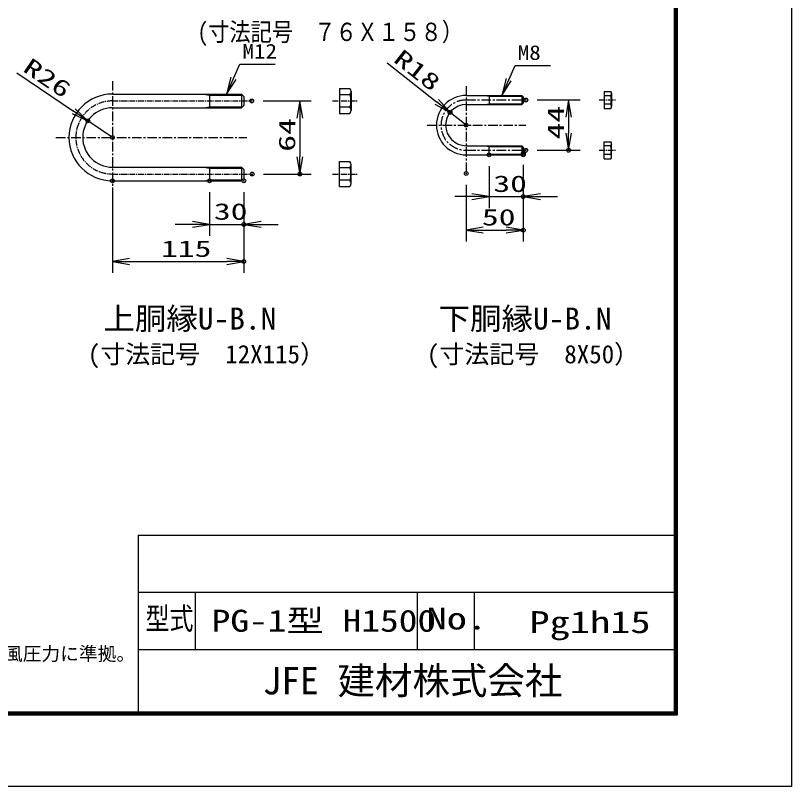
# Model space of a CAD drawing. Units: millimetres, scale not verified, with parts at other scales. Extents: x -4455 to 4455, y -3150 to 3150.
# Drawn here: x 2418 to 4455, y -3150 to -1125 of the extents above; entities that cross this region are included whole.
import ezdxf
from ezdxf.enums import TextEntityAlignment as Align

# ---------------------------------------------------------------- set-up
doc = ezdxf.new("R2010")
doc.units = ezdxf.units.MM
doc.header["$LTSCALE"] = 20
doc.header["$PDMODE"] = 32
doc.header["$PDSIZE"] = 10
doc.linetypes.add('USER1', pattern=[2, 1.25, -0.25, 0.25, -0.25])
doc.linetypes.add('USER3', pattern=[1.125, 0.75, -0.125, 0.125, -0.125])
for name, color, linetype, lineweight in [('0-2_0', 7, 'Continuous', 25), ('0-4_EXTCNT-L', 4, 'Continuous', 25), ('0-5_DEFPOINTS', 7, 'Continuous', 25), ('0-7_WAKU', 7, 'Continuous', 25), ('0-9_D-TTL-TXT', 2, 'Continuous', 25)]:
    doc.layers.add(name, color=color, linetype=linetype, lineweight=lineweight)
doc.styles.add('ＭＳ ゴシック', font='')
doc.styles.get('ＭＳ ゴシック').set_extended_font_data('MS Gothic')

# ---------------------------------------------------------------- blocks, each defined once
blk = doc.blocks.new('DARROWS')
at = {"layer": '0-2_0', "color": 2}
blk.add_line((0, 0), (-19.982, 0), dxfattribs=at)
blk.add_lwpolyline([(-20, -3.333), (0, 0), (-20, 3.333)], dxfattribs=at)

msp = doc.modelspace()

# ---------------------------------------------------------------- linework, layer by layer
at = {"layer": '0-2_0', "color": 4, "linetype": 'USER1'}
for p, q in [((2672.56, -1297.15), (2672.56, -1635.13)), ((3601.1, -1310.8), (3601.1, -1539.89)), ((3601.1, -1346.95), (3757.58, -1346.95)), ((3498.95, -1412.95), (3757.58, -1412.95)), ((2524.32, -1445.39), (3025.14, -1445.39)), ((3601.1, -1478.95), (3757.58, -1478.95))]:
    msp.add_line(p, q, dxfattribs=at)
at = {"layer": '0-2_0'}
for p, q in [((3268.82, -1316.54), (3268.82, -1382.24)), ((3268.82, -1316.54), (3295.82, -1316.54)), ((2672.56, -1331.39), (3011.56, -1331.39)), ((2912.56, -1331.39), (2927.56, -1334.24)), ((2927.56, -1331.39), (2927.56, -1367.39)), ((2927.56, -1334.24), (3014.41, -1334.24)), ((3011.56, -1331.39), (3011.56, -1367.39)), ((3017.56, -1337.39), (3011.56, -1331.39)), ((3017.56, -1337.39), (3017.56, -1361.39)), ((3295.82, -1332.96), (3268.82, -1332.96)), ((3298.82, -1324.54), (3298.82, -1374.24)), ((3601.1, -1334.95), (3747.5, -1334.95)), ((3661.1, -1334.95), (3661.1, -1358.95)), ((3747.5, -1334.95), (3747.5, -1358.95)), ((3751.1, -1338.55), (3747.5, -1334.95)), ((3751.1, -1338.55), (3751.1, -1355.35)), ((3963.17, -1324.45), (3963.17, -1369.45)), ((3963.17, -1324.45), (3980.57, -1324.45)), ((3980.57, -1335.7), (3963.17, -1335.7)), ((3982.67, -1329.18), (3982.67, -1363.88)), ((2912.56, -1367.39), (2927.56, -1364.54)), ((2927.56, -1364.54), (3014.41, -1364.54)), ((3011.56, -1367.39), (3017.56, -1361.39)), ((3601.1, -1358.95), (3747.5, -1358.95)), ((3650, -1358.95), (3661.1, -1356.85)), ((3661.1, -1356.85), (3749.6, -1356.85)), ((3747.5, -1358.95), (3751.1, -1355.35)), ((3980.57, -1358.2), (3963.17, -1358.2)), ((2672.56, -1367.39), (3011.56, -1367.39)), ((3295.82, -1365.81), (3268.82, -1365.81)), ((3268.82, -1382.24), (3295.82, -1382.24)), ((3963.17, -1369.45), (3980.57, -1369.45)), ((3963.17, -1456.45), (3980.57, -1456.45)), ((3963.17, -1501.45), (3963.17, -1456.45)), ((3982.67, -1496.71), (3982.67, -1462.01)), ((3601.1, -1466.95), (3747.5, -1466.95)), ((3650, -1466.95), (3661.1, -1469.05)), ((3661.1, -1490.95), (3661.1, -1466.95)), ((3661.1, -1469.05), (3749.6, -1469.05)), ((3747.5, -1466.95), (3747.5, -1490.95)), ((3751.1, -1470.55), (3747.5, -1466.95)), ((3751.1, -1470.55), (3751.1, -1487.35)), ((3980.57, -1467.7), (3963.17, -1467.7)), ((3601.1, -1490.95), (3747.5, -1490.95)), ((3650, -1490.95), (3661.1, -1488.85)), ((3661.1, -1488.85), (3749.6, -1488.85)), ((3747.5, -1490.95), (3751.1, -1487.35)), ((3980.57, -1490.2), (3963.17, -1490.2)), ((3963.17, -1501.45), (3980.57, -1501.45)), ((2672.56, -1523.39), (3011.56, -1523.39)), ((2912.56, -1523.39), (2927.56, -1526.24)), ((2927.56, -1523.39), (2927.56, -1559.39)), ((2927.56, -1526.24), (3014.41, -1526.24)), ((3011.56, -1523.39), (3011.56, -1559.39)), ((3017.56, -1529.39), (3011.56, -1523.39)), ((3268.82, -1508.54), (3295.82, -1508.54)), ((3268.82, -1574.24), (3268.82, -1508.54)), ((3295.82, -1524.96), (3268.82, -1524.96)), ((3298.82, -1566.24), (3298.82, -1516.54)), ((3017.56, -1529.39), (3017.56, -1553.39)), ((2672.56, -1559.39), (3011.56, -1559.39)), ((2912.56, -1559.39), (2927.56, -1556.54)), ((2927.56, -1556.54), (3014.41, -1556.54)), ((3011.56, -1559.39), (3017.56, -1553.39)), ((3295.82, -1557.81), (3268.82, -1557.81)), ((3268.82, -1574.24), (3295.82, -1574.24))]:
    msp.add_line(p, q, dxfattribs=at)
at = {"layer": '0-2_0', "color": 4, "linetype": 'USER3'}
for p, q in [((2672.56, -1349.39), (3038.23, -1349.39)), ((3250.29, -1349.39), (3315.97, -1349.39)), ((3950.41, -1346.95), (3995, -1346.95)), ((3950.41, -1478.95), (3995, -1478.95)), ((2672.56, -1541.39), (3039.19, -1541.39)), ((3250.29, -1541.39), (3315.97, -1541.39))]:
    msp.add_line(p, q, dxfattribs=at)
at = {"layer": '0-2_0'}
msp.add_lwpolyline([(3650, -1334.95), (3661.1, -1337.05), (3749.6, -1337.05)], dxfattribs=at)
for centre, radius, start, end in [((3286.09, -1324.75), 12.73, 319.84395, 40.15605), ((2672.56, -1445.39), 114, 90, 270), ((3252.36, -1349.39), 46.46, 339.29823, 20.70177), ((3601.1, -1412.95), 78, 90, 270), ((3951.48, -1346.95), 31.18, 338.85295, 21.14705), ((3974.27, -1330.07), 8.44, 318.21899, 41.78101), ((3601.1, -1412.95), 54, 90, 270), ((3974.09, -1363.82), 8.58, 319.0514, 40.9486), ((2672.56, -1445.39), 78, 90, 270), ((3286.09, -1374.03), 12.73, 319.84395, 40.15605), ((3974.09, -1462.07), 8.58, 319.0514, 40.9486), ((3951.48, -1478.95), 31.18, 338.85295, 21.14705), ((3974.27, -1495.82), 8.44, 318.21899, 41.78101), ((3286.09, -1516.75), 12.73, 319.84395, 40.15605), ((3252.36, -1541.39), 46.46, 339.29823, 20.70177), ((3286.09, -1566.03), 12.73, 319.84395, 40.15605)]:
    msp.add_arc(centre, radius, start, end, dxfattribs=at)
at = {"layer": '0-2_0', "color": 4, "linetype": 'USER3'}
msp.add_arc((2672.56, -1445.39), 96, 90, 270, dxfattribs=at)
at = {"layer": '0-2_0', "color": 4, "linetype": 'USER1'}
msp.add_arc((3601.1, -1412.95), 66, 90, 270, dxfattribs=at)
at = {"layer": '0-4_EXTCNT-L'}
for p, q in [((2990.21, -1290.3), (3006.95, -1252.8)), ((3006.95, -1252.8), (3099.58, -1252.8)), ((3712.69, -1293.85), (3729.43, -1256.36)), ((3729.43, -1256.36), (3822.06, -1256.36))]:
    msp.add_line(p, q, dxfattribs=at)
at = {"layer": '0-4_EXTCNT-L', "color": 2}
for p, q in [((3393.88, -1249.38), (3523.39, -1351.61)), ((2421.62, -1275.58), (2570.69, -1376.46)), ((3601.1, -1412.95), (3558.72, -1379.49)), ((2672.56, -1445.39), (2607.96, -1401.68)), ((3164.51, -1394.39), (3164.51, -1496.39)), ((3870.06, -1391.95), (3870.06, -1433.95)), ((3616.1, -1600.64), (3571.1, -1600.64)), ((3661.1, -1600.64), (3751.1, -1600.64)), ((3796.1, -1600.64), (3841.1, -1600.64)), ((2882.56, -1673.56), (2837.56, -1673.56)), ((2927.56, -1673.56), (3017.56, -1673.56)), ((3062.56, -1673.56), (3107.56, -1673.56)), ((3646.1, -1688.67), (3706.1, -1688.67)), ((2717.56, -1771.15), (2972.56, -1771.15))]:
    msp.add_line(p, q, dxfattribs=at)
at = {"layer": '0-4_EXTCNT-L', "color": 1}
for p, q in [((3068.23, -1349.39), (3194.51, -1349.39)), ((3787.58, -1346.95), (3900.06, -1346.95)), ((3787.58, -1478.95), (3900.06, -1478.95)), ((3661.1, -1520.95), (3661.1, -1630.64)), ((3751.1, -1517.35), (3751.1, -1718.67)), ((3751.1, -1520.95), (3751.1, -1630.64)), ((3069.19, -1541.39), (3194.51, -1541.39)), ((3601.1, -1569.89), (3601.1, -1718.67)), ((2672.56, -1589.39), (2672.56, -1801.15)), ((2927.56, -1589.39), (2927.56, -1703.56)), ((3017.56, -1589.39), (3017.56, -1703.56)), ((3017.56, -1589.39), (3017.56, -1801.15))]:
    msp.add_line(p, q, dxfattribs=at)
at = {"layer": '0-5_DEFPOINTS'}
for p in [(3757.58, -1346.95), (3038.23, -1349.39), (3558.72, -1379.49), (2607.96, -1401.68), (3601.1, -1412.95), (2672.56, -1445.39), (3661.1, -1490.95), (3751.1, -1487.35), (3751.1, -1490.95), (3757.58, -1478.95), (3870.06, -1478.95), (3039.19, -1541.39), (3164.51, -1541.39), (3601.1, -1539.89), (2672.56, -1559.39), (2927.56, -1559.39), (3017.56, -1559.39), (3751.1, -1600.64), (3017.56, -1673.56), (3751.1, -1688.67), (3017.56, -1771.15)]:
    msp.add_point(p, dxfattribs=at)
at = {"layer": '0-7_WAKU'}
for p, q in [((2739.89, -2490), (2739.89, -2955)), ((2739.89, -2490), (4147.5, -2490)), ((2739.89, -2640), (4147.5, -2640)), ((2889.89, -2640), (2889.89, -2790)), ((3472.5, -2640), (3472.5, -2790)), ((3622.5, -2640), (3622.5, -2790)), ((2739.89, -2790), (4147.5, -2790))]:
    msp.add_line(p, q, dxfattribs=at)
at = {"layer": '0-7_WAKU', "color": 3}
msp.add_lwpolyline([(-4455, 3150), (4455, 3150), (4455, -3150), (-4455, -3150)], close=True, dxfattribs=at)
at = {"layer": '0-7_WAKU'}
for points in [[(-4155, 2962.5), (4155, 2962.5), (4155, -2962.5), (-4155, -2962.5)], [(-4153.13, 2960.62), (4153.12, 2960.62), (4153.12, -2960.63), (-4153.13, -2960.63)], [(-4151.25, 2958.75), (4151.25, 2958.75), (4151.25, -2958.75), (-4151.25, -2958.75)], [(-4149.38, 2956.87), (4149.37, 2956.87), (4149.37, -2956.88), (-4149.38, -2956.88)], [(-4147.5, 2955), (4147.5, 2955), (4147.5, -2955), (-4147.5, -2955)]]:
    msp.add_lwpolyline(points, close=True, dxfattribs=at)

# ---------------------------------------------------------------- block references
at = {"layer": '0-4_EXTCNT-L', "xscale": 2.25, "yscale": 2.25}
for p, rotation in [((2971.86, -1331.39), 245.94158), ((3694.34, -1334.95), 245.94158), ((3164.51, -1349.39), 90), ((3558.72, -1379.49), 321.71458), ((3870.06, -1346.95), 90), ((2607.96, -1401.68), 325.91544), ((3870.06, -1478.95), 270), ((3164.51, -1541.39), 270), ((3751.1, -1600.64), 180), ((3017.56, -1673.56), 180), ((3601.1, -1688.67), 180), ((2672.56, -1771.15), 180)]:
    msp.add_blockref('DARROWS', p, dxfattribs=dict(at, rotation=rotation))
for p in [(3661.1, -1600.64), (2927.56, -1673.56), (3751.1, -1688.67), (3017.56, -1771.15)]:
    msp.add_blockref('DARROWS', p, dxfattribs=at)

# ---------------------------------------------------------------- texts
at = {"layer": '0-4_EXTCNT-L', "style": 'ＭＳ ゴシック'}
for s, height, width, p in [('(寸法記号\u3000７６Ｘ１５８）', 48.11, 0.85, (2895.81, -1206.51)), ('M12', 38.48, 1.15, (3014.15, -1249.63)), ('M8', 38.48, 1.15, (3736.63, -1253.19)), ('上胴縁U-B.N', 57.73, 1.05, (2648.66, -1967.19)), ('下胴縁U-B.N', 57.73, 1.05, (3528.49, -1967.19))]:
    msp.add_text(s, height=height, dxfattribs=dict(at, width=width)).set_placement(p, align=Align.BOTTOM_LEFT)
at = {"layer": '0-4_EXTCNT-L', "color": 3, "style": 'ＭＳ ゴシック', "width": 1.5}
for s, rotation, p in [('R18', 321.715, (3399.26, -1254.67)), ('R26', 325.915, (2427.36, -1280.47)), ('44', 90, (3870.88, -1450.45)), ('64', 90, (3165.34, -1482.89))]:
    msp.add_text(s, height=43.26, rotation=rotation, dxfattribs=at).set_placement(p, align=Align.BOTTOM_LEFT)
for s, p in [('30', (3672.35, -1601.47)), ('30', (2938.81, -1674.39)), ('50', (3642.35, -1689.5)), ('115', (2800.06, -1771.98))]:
    msp.add_text(s, height=43.26, dxfattribs=at).set_placement(p, align=Align.BOTTOM_LEFT)
at = {"layer": '0-4_EXTCNT-L', "style": 'ＭＳ ゴシック'}
for s, p in [('(寸法記号\u300012X115）', (2607.79, -2052.97)), ('(寸法記号\u30008X50）', (3497.83, -2052.97))]:
    msp.add_text(s, height=48.11, dxfattribs=at).set_placement(p, align=Align.BOTTOM_LEFT)
at = {"layer": '0-7_WAKU', "style": 'ＭＳ ゴシック'}
for s, width, p in [('型式', 0.8, (2759.25, -2754.96)), ('PG-1型 H1500', 1.25, (2932.95, -2760.86)), ('No.', 1.35, (3497.05, -2754.96)), ('Pg1h15', 1.35, (3767.14, -2764.57))]:
    msp.add_text(s, height=57.73, dxfattribs=dict(at, width=width)).set_placement(p, align=Align.BOTTOM_LEFT)
msp.add_text('JFE 建材株式会社', height=72.16, dxfattribs=at).set_placement((3066.85, -2929.69), align=Align.BOTTOM_LEFT)
at = {"layer": '0-9_D-TTL-TXT', "color": 7, "style": 'ＭＳ ゴシック'}
msp.add_text('（設計条件）風荷重：昭和57年改正 建築基準法・同施行令に基づく風圧力に準拠。', height=36.08, dxfattribs=at).set_placement((886.94, -2830.2), align=Align.BOTTOM_LEFT)

doc.saveas('drawing.dxf')
